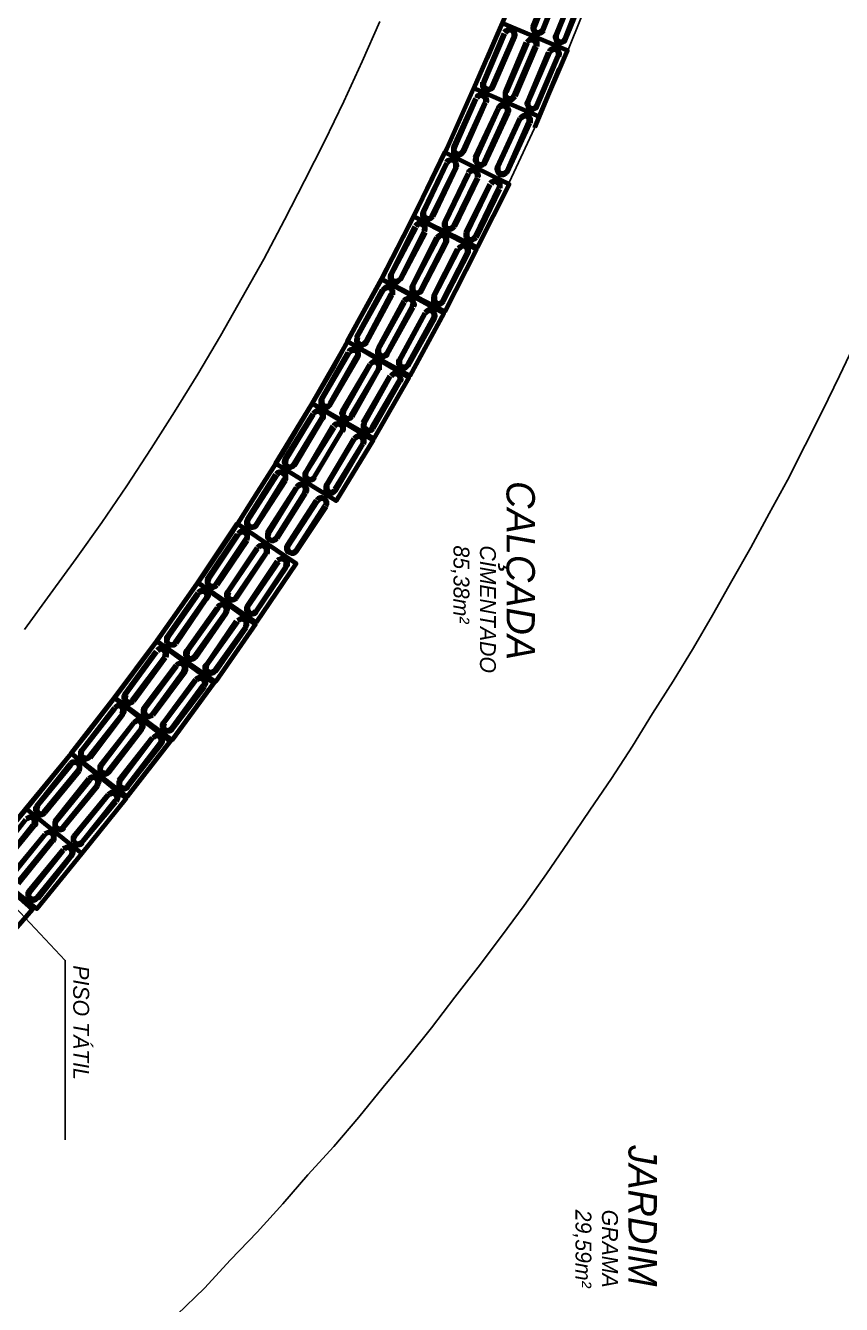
# Model space of a CAD drawing. Header units: millimetres. Extents: x 2273 to 2522, y 1034 to 1187.
# Drawn here: x 2460.165 to 2463.041, y 1040.959 to 1045.469 of the extents above; entities that cross this region are included whole.
import ezdxf

# ---------------------------------------------------------------- set-up
doc = ezdxf.new("R2010")
doc.units = ezdxf.units.MM
doc.layers.add('LAYER8', color=8, linetype='Continuous')
doc.layers.add('PAREDES', color=4, linetype='Continuous', lineweight=100)
doc.styles.get("Standard").update_dxf_attribs({"font": 'arial.ttf'})

# ---------------------------------------------------------------- blocks, each defined once
blk = doc.blocks.new('KJIUY')
at = {"layer": 'PAREDES', "color": 0, "linetype": 'Continuous'}
blk.add_lwpolyline([(83.0417, 144.7657), (82.9093, 144.8775), (82.774, 144.9863), (82.6387, 145.0951), (82.5005, 145.201), (82.3623, 145.3039), (82.2211, 145.4039), (82.0799, 145.5039), (81.9358, 145.601), (81.7917, 145.6922), (81.6446, 145.7863), (81.4975, 145.8745), (81.3475, 145.9627), (81.1946, 146.0451), (81.0446, 146.1275), (80.8887, 146.2069), (80.7358, 146.2833), (80.5799, 146.3598), (80.4211, 146.4304), (80.2623, 146.501), (80.1034, 146.5686)], dxfattribs=at)
at = {"layer": 'PAREDES', "color": 160, "linetype": 'Continuous'}
for points in [[(80.1828, 146.7451), (80.0064, 146.8157)], [(80.1799, 146.7422), (80.0064, 146.8127)], [(80.0181, 146.8422), (80.1946, 146.7745)], [(80.0211, 146.848), (80.1946, 146.7775)], [(79.9858, 146.7657), (80.1623, 146.6951)], [(79.9887, 146.7686), (80.1652, 146.698)], [(80.3681, 146.4539), (80.1387, 146.5539), (80.2358, 146.7833), (80.4681, 146.6833), (80.3681, 146.4539)], [(80.1799, 146.7422), (80.1887, 146.7392), (80.1975, 146.7422), (80.2034, 146.7451), (80.2064, 146.751), (80.2093, 146.7598), (80.2064, 146.7686), (80.2034, 146.7745), (80.1946, 146.7775)], [(80.1828, 146.7451), (80.1946, 146.7451), (80.2034, 146.7539), (80.2034, 146.7657), (80.1946, 146.7745)], [(80.1505, 146.6598), (79.974, 146.7333)], [(80.1505, 146.6686), (79.977, 146.7363)], [(80.2564, 146.7539), (80.2475, 146.7569), (80.2417, 146.7539), (80.2328, 146.751), (80.2299, 146.7451), (80.227, 146.7363), (80.2299, 146.7275), (80.2328, 146.7216), (80.2387, 146.7186)], [(80.2534, 146.751), (80.2417, 146.751), (80.2328, 146.7422), (80.2328, 146.7304), (80.2417, 146.7216)], [(80.4181, 146.6451), (80.2417, 146.7216)], [(80.2564, 146.751), (80.4299, 146.6775)], [(80.2564, 146.748), (80.4299, 146.6745)], [(80.1505, 146.6627), (80.1564, 146.6598), (80.1652, 146.6627), (80.1711, 146.6657), (80.174, 146.6745), (80.177, 146.6804), (80.174, 146.6892), (80.1711, 146.6951), (80.1652, 146.701)], [(80.1505, 146.6657), (80.1623, 146.6657), (80.1711, 146.6745), (80.1711, 146.6863), (80.1623, 146.6951)], [(80.2211, 146.6775), (80.2152, 146.6775), (80.2064, 146.6775), (80.2005, 146.6716), (80.1946, 146.6657), (80.1946, 146.6569), (80.1946, 146.651), (80.2005, 146.6451), (80.2064, 146.6392)], [(80.4152, 146.6422), (80.2417, 146.7157)], [(80.4152, 146.6422), (80.424, 146.6392), (80.4299, 146.6422), (80.4387, 146.6451), (80.4417, 146.651), (80.4446, 146.6598), (80.4417, 146.6686), (80.4387, 146.6745), (80.4299, 146.6775)], [(80.2211, 146.6716), (80.2093, 146.6716), (80.2005, 146.6627), (80.2005, 146.651), (80.2064, 146.6422)], [(80.3828, 146.5627), (80.2064, 146.6363)], [(80.3828, 146.5686), (80.2093, 146.6422)], [(80.2211, 146.6686), (80.3946, 146.5951)], [(80.224, 146.6745), (80.3975, 146.601)], [(80.4181, 146.6451), (80.4299, 146.6451), (80.4387, 146.6539), (80.4387, 146.6657), (80.4299, 146.6745)], [(80.4917, 146.6539), (80.4828, 146.6539), (80.477, 146.6539), (80.4681, 146.648), (80.4652, 146.6422), (80.4623, 146.6363), (80.4652, 146.6275), (80.4681, 146.6216), (80.474, 146.6157)], [(80.4887, 146.648), (80.477, 146.648), (80.4681, 146.6422), (80.4681, 146.6304), (80.477, 146.6186)], [(80.4887, 146.6451), (80.6623, 146.5686)], [(80.4917, 146.651), (80.6652, 146.5716)], [(80.1887, 146.598), (80.1799, 146.601), (80.1711, 146.598), (80.1652, 146.5951), (80.1623, 146.5863), (80.1593, 146.5804), (80.1623, 146.5716), (80.1652, 146.5657), (80.1711, 146.5598)], [(80.1858, 146.5951), (80.174, 146.5951), (80.1652, 146.5863), (80.1652, 146.5745), (80.174, 146.5657)], [(80.1887, 146.598), (80.3652, 146.5216)], [(80.1887, 146.5922), (80.3623, 146.5157)], [(80.3828, 146.5627), (80.3887, 146.5627), (80.3975, 146.5627), (80.4034, 146.5657), (80.4093, 146.5745), (80.4093, 146.5804), (80.4093, 146.5892), (80.4034, 146.5951), (80.3975, 146.601)], [(80.3828, 146.5657), (80.3946, 146.5657), (80.4034, 146.5745), (80.4034, 146.5863), (80.3946, 146.5951)], [(80.6475, 146.5363), (80.474, 146.6157)], [(80.6475, 146.5392), (80.477, 146.6186)], [(80.3475, 146.4863), (80.174, 146.5598)], [(80.3505, 146.4892), (80.177, 146.5627)], [(80.4564, 146.5745), (80.4475, 146.5775), (80.4387, 146.5745), (80.4328, 146.5716), (80.4299, 146.5657), (80.427, 146.5569), (80.427, 146.548), (80.4328, 146.5422), (80.4387, 146.5392)], [(80.4534, 146.5716), (80.4417, 146.5716), (80.4328, 146.5627), (80.4328, 146.551), (80.4387, 146.5422)], [(80.6152, 146.4627), (80.4417, 146.5422)], [(80.4534, 146.5686), (80.627, 146.4892)], [(80.4564, 146.5745), (80.6299, 146.4951)], [(80.8211, 146.2422), (80.5946, 146.351), (80.7064, 146.5775), (80.9299, 146.4657), (80.8211, 146.2422)], [(80.6446, 146.5363), (80.6534, 146.5333), (80.6623, 146.5363), (80.6681, 146.5392), (80.674, 146.5451), (80.674, 146.5539), (80.674, 146.5598), (80.6681, 146.5686), (80.6623, 146.5716)], [(80.6475, 146.5392), (80.6593, 146.5392), (80.6681, 146.548), (80.6681, 146.5598), (80.6623, 146.5686)], [(80.7211, 146.548), (80.7152, 146.548), (80.7064, 146.548), (80.7005, 146.5451), (80.6946, 146.5363), (80.6946, 146.5304), (80.6946, 146.5216), (80.6975, 146.5157), (80.7034, 146.5098)], [(80.7211, 146.5422), (80.7093, 146.5451), (80.7005, 146.5363), (80.6975, 146.5245), (80.7064, 146.5157)], [(80.724, 146.5451), (80.8946, 146.4627)], [(80.3475, 146.4833), (80.3564, 146.4833), (80.3623, 146.4833), (80.3711, 146.4892), (80.374, 146.4951), (80.377, 146.5039), (80.374, 146.5098), (80.3711, 146.5186), (80.3623, 146.5216)], [(80.3505, 146.4892), (80.3623, 146.4892), (80.3711, 146.498), (80.3711, 146.5098), (80.3623, 146.5186)], [(80.4181, 146.498), (80.4123, 146.501), (80.4034, 146.498), (80.3975, 146.4951), (80.3917, 146.4892), (80.3917, 146.4804), (80.3917, 146.4716), (80.3946, 146.4657), (80.4034, 146.4627)], [(80.4181, 146.4951), (80.4064, 146.4951), (80.3975, 146.4863), (80.3946, 146.4745), (80.4034, 146.4657)], [(80.4211, 146.4951), (80.5946, 146.4186)], [(80.6123, 146.4569), (80.4387, 146.5392)], [(80.6123, 146.4598), (80.6211, 146.4569), (80.627, 146.4598), (80.6328, 146.4627), (80.6387, 146.4686), (80.6417, 146.4775), (80.6387, 146.4863), (80.6358, 146.4922), (80.6299, 146.4951)], [(80.877, 146.4245), (80.7064, 146.5098)], [(80.8799, 146.4304), (80.7093, 146.5127)], [(80.7211, 146.5392), (80.8917, 146.4569)], [(80.577, 146.3804), (80.4034, 146.4598)], [(80.5799, 146.3863), (80.4064, 146.4627)], [(80.4181, 146.4922), (80.5917, 146.4127)], [(80.6152, 146.4627), (80.627, 146.4627), (80.6358, 146.4716), (80.6358, 146.4833), (80.627, 146.4922)], [(80.6828, 146.4686), (80.677, 146.4716), (80.6681, 146.4686), (80.6623, 146.4657), (80.6564, 146.4598), (80.6564, 146.451), (80.6564, 146.4451), (80.6593, 146.4363), (80.6652, 146.4333)], [(80.6828, 146.4657), (80.6711, 146.4657), (80.6623, 146.4569), (80.6593, 146.4451), (80.6681, 146.4363)], [(80.6858, 146.4686), (80.8564, 146.3863)], [(80.6858, 146.4627), (80.8534, 146.3804)], [(81.0417, 146.1275), (80.8211, 146.2422), (80.9358, 146.4627), (81.1564, 146.351), (81.0417, 146.1275)], [(80.877, 146.4245), (80.8828, 146.4245), (80.8917, 146.4245), (80.8975, 146.4275), (80.9034, 146.4363), (80.9064, 146.4422), (80.9034, 146.451), (80.9005, 146.4569), (80.8946, 146.4627)], [(80.877, 146.4304), (80.8917, 146.4304), (80.9005, 146.4363), (80.9005, 146.448), (80.8917, 146.4569)], [(80.577, 146.3804), (80.5828, 146.3804), (80.5917, 146.3804), (80.5975, 146.3833), (80.6034, 146.3922), (80.6034, 146.398), (80.6034, 146.4069), (80.6005, 146.4127), (80.5917, 146.4186)], [(80.577, 146.3863), (80.5887, 146.3833), (80.5975, 146.3922), (80.6005, 146.4039), (80.5917, 146.4127)], [(80.8387, 146.351), (80.6681, 146.4333)], [(80.8417, 146.3539), (80.6711, 146.4363)], [(80.9505, 146.4333), (80.9446, 146.4363), (80.9358, 146.4363), (80.9299, 146.4304), (80.924, 146.4245), (80.9211, 146.4186), (80.924, 146.4098), (80.927, 146.4039), (80.9328, 146.398)], [(80.9505, 146.4304), (80.9387, 146.4304), (80.927, 146.4245), (80.927, 146.4127), (80.9358, 146.401)], [(80.9505, 146.4333), (81.1211, 146.3451)], [(80.9505, 146.4275), (81.1181, 146.3422)], [(80.6475, 146.3922), (80.6417, 146.3951), (80.6328, 146.3922), (80.627, 146.3892), (80.6211, 146.3833), (80.6181, 146.3745), (80.6211, 146.3686), (80.624, 146.3598), (80.6299, 146.3569)], [(80.6475, 146.3892), (80.6328, 146.3892), (80.624, 146.3804), (80.624, 146.3686), (80.6328, 146.3598)], [(80.8064, 146.2775), (80.6328, 146.3598)], [(80.6475, 146.3922), (80.8211, 146.3098)], [(80.6475, 146.3892), (80.8181, 146.3039)], [(80.8387, 146.351), (80.8446, 146.348), (80.8534, 146.348), (80.8593, 146.3539), (80.8652, 146.3598), (80.8681, 146.3657), (80.8652, 146.3745), (80.8623, 146.3804), (80.8564, 146.3863)], [(80.8387, 146.3539), (80.8534, 146.3539), (80.8623, 146.3598), (80.8623, 146.3716), (80.8534, 146.3833)], [(80.9123, 146.3569), (80.9064, 146.3598), (80.8975, 146.3598), (80.8917, 146.3569), (80.8858, 146.348), (80.8828, 146.3422), (80.8858, 146.3333), (80.8887, 146.3275), (80.8946, 146.3216)], [(81.1064, 146.3127), (80.9358, 146.401)], [(81.1034, 146.3098), (80.9358, 146.3951)], [(80.8034, 146.2745), (80.6328, 146.3569)], [(80.9123, 146.3539), (80.9005, 146.3539), (80.8887, 146.348), (80.8887, 146.3363), (80.8975, 146.3275)], [(81.0652, 146.2363), (80.8946, 146.3216)], [(81.0652, 146.2392), (80.8975, 146.3275)], [(80.9123, 146.3569), (81.0828, 146.2686)], [(80.9123, 146.351), (81.0799, 146.2657)], [(81.2623, 146.0069), (81.0417, 146.1275), (81.1623, 146.348), (81.3828, 146.2275), (81.2623, 146.0069)], [(81.1034, 146.3127), (81.1093, 146.3098), (81.1181, 146.3098), (81.124, 146.3127), (81.1299, 146.3216), (81.1328, 146.3275), (81.1299, 146.3363), (81.127, 146.3422), (81.1211, 146.348)], [(81.1034, 146.3157), (81.1152, 146.3157), (81.127, 146.3216), (81.127, 146.3333), (81.1181, 146.3451)], [(81.1799, 146.3157), (81.1711, 146.3186), (81.1623, 146.3157), (81.1564, 146.3127), (81.1505, 146.3069), (81.1475, 146.301), (81.1505, 146.2922), (81.1534, 146.2863), (81.1593, 146.2804)], [(81.1799, 146.3157), (81.3475, 146.2216)], [(80.8034, 146.2745), (80.8093, 146.2716), (80.8181, 146.2716), (80.824, 146.2775), (80.8299, 146.2833), (80.8299, 146.2892), (80.8299, 146.298), (80.827, 146.3039), (80.8211, 146.3098)], [(80.8034, 146.2775), (80.8152, 146.2775), (80.824, 146.2833), (80.827, 146.298), (80.8181, 146.3069)], [(80.874, 146.2804), (80.8652, 146.2833), (80.8564, 146.2833), (80.8505, 146.2804), (80.8446, 146.2745), (80.8446, 146.2657), (80.8446, 146.2569), (80.8475, 146.251), (80.8534, 146.2451)], [(80.8711, 146.2775), (80.8593, 146.2804), (80.8505, 146.2716), (80.8475, 146.2598), (80.8564, 146.251)], [(80.874, 146.2775), (81.0417, 146.1922)], [(80.877, 146.2833), (81.0446, 146.1951)], [(81.0652, 146.2363), (81.0711, 146.2333), (81.0799, 146.2333), (81.0858, 146.2392), (81.0917, 146.2451), (81.0946, 146.251), (81.0917, 146.2598), (81.0887, 146.2657), (81.0828, 146.2716)], [(81.177, 146.3127), (81.1652, 146.3127), (81.1564, 146.3069), (81.1534, 146.2922), (81.1623, 146.2833)], [(81.3299, 146.1922), (81.1623, 146.2833)], [(81.3299, 146.1892), (81.1623, 146.2804)], [(81.177, 146.3098), (81.3446, 146.2186)], [(81.027, 146.1598), (80.8564, 146.2451)], [(81.027, 146.1627), (80.8593, 146.251)], [(81.0652, 146.2392), (81.0799, 146.2392), (81.0887, 146.2451), (81.0887, 146.2569), (81.0799, 146.2686)], [(81.1387, 146.2422), (81.1299, 146.2451), (81.124, 146.2422), (81.1152, 146.2392), (81.1123, 146.2333), (81.1093, 146.2245), (81.1093, 146.2186), (81.1123, 146.2098), (81.1181, 146.2069)], [(81.1358, 146.2363), (81.124, 146.2392), (81.1152, 146.2304), (81.1123, 146.2186), (81.1211, 146.2098)], [(81.1358, 146.2363), (81.3034, 146.1451)], [(81.1417, 146.2392), (81.3064, 146.148)], [(81.4799, 145.8833), (81.2623, 146.0098), (81.3887, 146.2245), (81.6034, 146.101), (81.4799, 145.8833)], [(81.327, 146.1892), (81.3328, 146.1863), (81.3417, 146.1863), (81.3475, 146.1922), (81.3534, 146.198), (81.3564, 146.2039), (81.3564, 146.2127), (81.3505, 146.2186), (81.3446, 146.2245)], [(81.024, 146.1598), (81.0328, 146.1569), (81.0387, 146.1569), (81.0475, 146.1627), (81.0505, 146.1686), (81.0534, 146.1745), (81.0534, 146.1833), (81.0475, 146.1892), (81.0417, 146.1951)], [(81.027, 146.1627), (81.0387, 146.1627), (81.0475, 146.1686), (81.0475, 146.1833), (81.0417, 146.1922)], [(81.2858, 146.1157), (81.1181, 146.2069)], [(81.2887, 146.1186), (81.124, 146.2098)], [(81.3299, 146.1922), (81.3417, 146.1922), (81.3505, 146.198), (81.3505, 146.2098), (81.3446, 146.2216)], [(81.4034, 146.1951), (81.3946, 146.198), (81.3887, 146.1951), (81.3799, 146.1922), (81.377, 146.1863), (81.374, 146.1804), (81.374, 146.1716), (81.377, 146.1657), (81.3828, 146.1598)], [(81.4005, 146.1922), (81.3887, 146.1922), (81.3799, 146.1863), (81.377, 146.1716), (81.3858, 146.1627)], [(81.4005, 146.1892), (81.5652, 146.0922)], [(81.4034, 146.1922), (81.5681, 146.098)], [(81.0975, 146.1686), (81.0917, 146.1686), (81.0828, 146.1686), (81.077, 146.1657), (81.0711, 146.1598), (81.0681, 146.151), (81.0681, 146.1451), (81.074, 146.1363), (81.0799, 146.1333)], [(81.0946, 146.1627), (81.0828, 146.1657), (81.074, 146.1569), (81.074, 146.1451), (81.0799, 146.1363)], [(81.2475, 146.0422), (81.0799, 146.1363)], [(81.0946, 146.1598), (81.2623, 146.0716)], [(81.0975, 146.1657), (81.2652, 146.0745)], [(81.2858, 146.1157), (81.2946, 146.1127), (81.3005, 146.1127), (81.3093, 146.1157), (81.3123, 146.1245), (81.3152, 146.1304), (81.3152, 146.1392), (81.3123, 146.1451), (81.3064, 146.151)], [(81.2887, 146.1186), (81.3005, 146.1186), (81.3093, 146.1245), (81.3123, 146.1363), (81.3034, 146.1451)], [(81.5475, 146.0627), (81.3828, 146.1569)], [(81.5505, 146.0686), (81.3858, 146.1598)], [(81.2475, 146.0392), (81.0799, 146.1304)], [(81.3623, 146.1216), (81.3534, 146.1216), (81.3446, 146.1216), (81.3387, 146.1186), (81.3328, 146.1127), (81.3299, 146.1069), (81.3328, 146.098), (81.3358, 146.0922), (81.3417, 146.0863)], [(81.3593, 146.1157), (81.3475, 146.1186), (81.3358, 146.1098), (81.3358, 146.098), (81.3417, 146.0892)], [(81.5093, 145.9951), (81.3446, 146.0892)], [(81.3593, 146.1186), (81.527, 146.0245)], [(81.3593, 146.1157), (81.524, 146.0186)], [(81.6917, 145.7539), (81.4799, 145.8833), (81.6093, 146.098), (81.824, 145.9686), (81.6917, 145.7539)], [(81.5475, 146.0657), (81.5564, 146.0627), (81.5652, 146.0627), (81.5711, 146.0657), (81.577, 146.0716), (81.5799, 146.0804), (81.577, 146.0863), (81.574, 146.0951), (81.5681, 146.098)], [(81.5505, 146.0686), (81.5623, 146.0657), (81.5711, 146.0745), (81.574, 146.0863), (81.5652, 146.0951)], [(81.2475, 146.0422), (81.2534, 146.0392), (81.2623, 146.0392), (81.2681, 146.0422), (81.274, 146.048), (81.277, 146.0569), (81.274, 146.0627), (81.2711, 146.0716), (81.2652, 146.0775)], [(81.2475, 146.0451), (81.2593, 146.0422), (81.2711, 146.051), (81.2711, 146.0627), (81.2623, 146.0716)], [(81.3181, 146.0451), (81.3123, 146.048), (81.3034, 146.048), (81.2975, 146.0451), (81.2917, 146.0392), (81.2887, 146.0304), (81.2887, 146.0245), (81.2917, 146.0157), (81.2975, 146.0127)], [(81.3152, 146.0422), (81.3034, 146.0451), (81.2946, 146.0363), (81.2946, 146.0245), (81.3005, 146.0157)], [(81.3181, 146.0451), (81.4828, 145.948)], [(81.5064, 145.9892), (81.3417, 146.0863)], [(81.624, 146.0657), (81.6152, 146.0686), (81.6093, 146.0686), (81.6005, 146.0657), (81.5975, 146.0598), (81.5946, 146.051), (81.5946, 146.0422), (81.5975, 146.0363), (81.6034, 146.0304)], [(81.6211, 146.0627), (81.6093, 146.0627), (81.6005, 146.0569), (81.5975, 146.0451), (81.6064, 146.0333)], [(81.624, 146.0627), (81.7887, 145.9657)], [(81.624, 146.0598), (81.7828, 145.9627)], [(81.4652, 145.9186), (81.3005, 146.0157)], [(81.4652, 145.9157), (81.3005, 146.0098)], [(81.3152, 146.0392), (81.4799, 145.9451)], [(81.5064, 145.9892), (81.5152, 145.9863), (81.5211, 145.9892), (81.527, 145.9922), (81.5328, 145.998), (81.5358, 146.0039), (81.5358, 146.0127), (81.5328, 146.0186), (81.527, 146.0245)], [(81.5093, 145.9951), (81.5211, 145.9922), (81.5299, 146.001), (81.5328, 146.0127), (81.524, 146.0216)], [(81.7681, 145.9333), (81.6034, 146.0304)], [(81.7681, 145.9363), (81.6064, 146.0333)], [(81.5799, 145.9922), (81.5711, 145.9951), (81.5652, 145.9951), (81.5564, 145.9922), (81.5505, 145.9863), (81.5505, 145.9775), (81.5505, 145.9716), (81.5534, 145.9627), (81.5593, 145.9598)], [(81.577, 145.9892), (81.5652, 145.9922), (81.5564, 145.9833), (81.5534, 145.9716), (81.5623, 145.9627)], [(81.724, 145.8598), (81.5593, 145.9569)], [(81.724, 145.8627), (81.5652, 145.9627)], [(81.5799, 145.9863), (81.7417, 145.8892)], [(81.7652, 145.9333), (81.774, 145.9304), (81.7828, 145.9304), (81.7887, 145.9333), (81.7946, 145.9392), (81.7975, 145.948), (81.7975, 145.9539), (81.7917, 145.9627), (81.7858, 145.9686)], [(81.7681, 145.9363), (81.7799, 145.9363), (81.7917, 145.9422), (81.7917, 145.9539), (81.7858, 145.9627)], [(81.4652, 145.9157), (81.4711, 145.9127), (81.4799, 145.9127), (81.4858, 145.9186), (81.4917, 145.9245), (81.4946, 145.9304), (81.4946, 145.9392), (81.4887, 145.9451), (81.4828, 145.951)], [(81.4652, 145.9186), (81.477, 145.9186), (81.4887, 145.9245), (81.4887, 145.9392), (81.4828, 145.948)], [(81.5358, 145.9216), (81.527, 145.9245), (81.5211, 145.9245), (81.5123, 145.9216), (81.5064, 145.9157), (81.5034, 145.9069), (81.5064, 145.898), (81.5093, 145.8922), (81.5152, 145.8863)], [(81.5328, 145.9186), (81.5211, 145.9186), (81.5123, 145.9127), (81.5093, 145.901), (81.5152, 145.8892)], [(81.5328, 145.9157), (81.6975, 145.8157)], [(81.5358, 145.9186), (81.7005, 145.8216)], [(81.8417, 145.9333), (81.8358, 145.9363), (81.827, 145.9363), (81.8211, 145.9333), (81.8152, 145.9275), (81.8123, 145.9186), (81.8123, 145.9127), (81.8152, 145.9039), (81.8211, 145.901)], [(81.8387, 145.9304), (81.827, 145.9333), (81.8181, 145.9245), (81.8152, 145.9127), (81.824, 145.9039)], [(81.8417, 145.9275), (82.0005, 145.8245)], [(81.8446, 145.9333), (82.0034, 145.8275)], [(81.677, 145.7863), (81.5152, 145.8863)], [(81.6828, 145.7892), (81.5181, 145.8892)], [(81.7211, 145.8598), (81.7299, 145.8569), (81.7358, 145.8569), (81.7446, 145.8598), (81.7505, 145.8657), (81.7534, 145.8745), (81.7505, 145.8804), (81.7475, 145.8892), (81.7417, 145.8922)], [(81.724, 145.8627), (81.7358, 145.8598), (81.7446, 145.8686), (81.7475, 145.8804), (81.7417, 145.8892)], [(81.7946, 145.8627), (81.7887, 145.8657), (81.7799, 145.8657), (81.774, 145.8598), (81.7681, 145.8569), (81.7652, 145.848), (81.7652, 145.8392), (81.7681, 145.8333), (81.774, 145.8275)], [(81.9799, 145.7951), (81.8211, 145.898)], [(81.9858, 145.798), (81.824, 145.9039)], [(81.677, 145.7863), (81.6858, 145.7833), (81.6917, 145.7863), (81.7005, 145.7892), (81.7064, 145.7951), (81.7064, 145.801), (81.7064, 145.8098), (81.7034, 145.8157), (81.6975, 145.8216)], [(81.6799, 145.7922), (81.6917, 145.7892), (81.7005, 145.7951), (81.7034, 145.8069), (81.6946, 145.8186)], [(81.7946, 145.8569), (81.7828, 145.8598), (81.7711, 145.8539), (81.7681, 145.8422), (81.777, 145.8304)], [(81.9387, 145.7304), (81.777, 145.8304)], [(81.9358, 145.7245), (81.777, 145.8275)], [(81.7946, 145.8569), (81.9564, 145.7539)], [(81.7975, 145.8598), (81.9564, 145.7598)], [(82.1123, 145.4804), (81.9034, 145.6186), (82.0446, 145.8275), (82.2534, 145.6863), (82.1123, 145.4804)], [(81.9799, 145.7951), (81.9887, 145.7922), (81.9946, 145.7922), (82.0034, 145.7951), (82.0064, 145.801), (82.0093, 145.8098), (82.0093, 145.8186), (82.0064, 145.8245), (82.0005, 145.8304)], [(81.9828, 145.798), (81.9946, 145.798), (82.0034, 145.8039), (82.0064, 145.8157), (81.9975, 145.8275)], [(81.7505, 145.7892), (81.7446, 145.7922), (81.7358, 145.7922), (81.7299, 145.7892), (81.724, 145.7833), (81.7211, 145.7745), (81.7211, 145.7686), (81.724, 145.7598), (81.7299, 145.7569)], [(81.7505, 145.7863), (81.7358, 145.7892), (81.727, 145.7804), (81.724, 145.7686), (81.7328, 145.7598)], [(81.7475, 145.7833), (81.9093, 145.6833)], [(81.7534, 145.7892), (81.9123, 145.6863)], [(82.0564, 145.7922), (82.0505, 145.798), (82.0417, 145.798), (82.0358, 145.7951), (82.0299, 145.7892), (82.027, 145.7804), (82.027, 145.7716), (82.0299, 145.7657), (82.0328, 145.7598)], [(82.0534, 145.7892), (82.0417, 145.7922), (82.0328, 145.7863), (82.0299, 145.7745), (82.0358, 145.7627)], [(82.0564, 145.7892), (82.2152, 145.6833)], [(82.0593, 145.7922), (82.2152, 145.6863)], [(81.8887, 145.6539), (81.7299, 145.7539)], [(81.8946, 145.6569), (81.7328, 145.7598)], [(81.9358, 145.7245), (81.9417, 145.7245), (81.9505, 145.7245), (81.9564, 145.7275), (81.9623, 145.7333), (81.9652, 145.7392), (81.9652, 145.748), (81.9623, 145.7539), (81.9564, 145.7598)], [(81.9387, 145.7304), (81.9505, 145.7275), (81.9593, 145.7333), (81.9623, 145.7451), (81.9534, 145.7569)], [(82.1946, 145.6539), (82.0358, 145.7598)], [(82.1975, 145.6569), (82.0387, 145.7657)], [(81.8887, 145.6539), (81.8975, 145.651), (81.9034, 145.651), (81.9123, 145.6539), (81.9152, 145.6598), (81.9181, 145.6686), (81.9181, 145.6745), (81.9152, 145.6833), (81.9093, 145.6892)], [(81.8917, 145.6569), (81.9034, 145.6569), (81.9123, 145.6627), (81.9152, 145.6745), (81.9093, 145.6833)], [(82.0093, 145.7245), (82.0034, 145.7275), (81.9946, 145.7275), (81.9887, 145.7245), (81.9828, 145.7186), (81.9799, 145.7098), (81.9799, 145.7039), (81.9828, 145.6951), (81.9887, 145.6892)], [(82.0064, 145.7216), (81.9946, 145.7216), (81.9858, 145.7157), (81.9828, 145.7039), (81.9887, 145.6951)], [(82.1475, 145.5833), (81.9887, 145.6892)], [(82.1475, 145.5863), (81.9917, 145.6922)], [(82.0093, 145.7216), (82.1681, 145.6157)], [(82.0093, 145.7186), (82.1652, 145.6127)], [(82.3181, 145.3363), (82.1123, 145.4804), (82.2593, 145.6833), (82.4623, 145.5422), (82.3181, 145.3363)], [(82.1946, 145.6539), (82.2005, 145.651), (82.2093, 145.651), (82.2152, 145.6539), (82.2211, 145.6598), (82.224, 145.6686), (82.224, 145.6745), (82.2211, 145.6833), (82.2152, 145.6863)], [(82.1946, 145.6569), (82.2064, 145.6569), (82.2181, 145.6627), (82.2211, 145.6745), (82.2123, 145.6833)], [(81.9623, 145.6539), (81.9534, 145.6569), (81.9475, 145.6569), (81.9387, 145.6539), (81.9328, 145.648), (81.9299, 145.6422), (81.9299, 145.6333), (81.9328, 145.6275), (81.9387, 145.6216)], [(81.9593, 145.651), (81.9475, 145.6539), (81.9358, 145.6451), (81.9358, 145.6333), (81.9417, 145.6245)], [(81.9593, 145.648), (82.1181, 145.5422)], [(81.9652, 145.6539), (82.1211, 145.548)], [(82.2681, 145.651), (82.2623, 145.6539), (82.2534, 145.6539), (82.2475, 145.651), (82.2417, 145.648), (82.2387, 145.6392), (82.2387, 145.6304), (82.2417, 145.6245), (82.2446, 145.6186)], [(82.2652, 145.648), (82.2534, 145.651), (82.2446, 145.6451), (82.2417, 145.6333), (82.2475, 145.6216)], [(82.2681, 145.648), (82.424, 145.5363)], [(82.2711, 145.651), (82.427, 145.5422)], [(82.1005, 145.5186), (81.9417, 145.6245)], [(82.1005, 145.5127), (81.9417, 145.6186)], [(82.1446, 145.5833), (82.1505, 145.5804), (82.1593, 145.5804), (82.1681, 145.5833), (82.1711, 145.5892), (82.174, 145.598), (82.174, 145.6039), (82.1711, 145.6127), (82.1681, 145.6186)], [(82.1475, 145.5892), (82.1593, 145.5863), (82.1681, 145.5922), (82.1711, 145.6039), (82.1652, 145.6157)], [(82.4034, 145.5098), (82.2475, 145.6157)], [(82.4034, 145.5127), (82.2505, 145.6216)], [(82.0975, 145.5157), (82.1064, 145.5127), (82.1123, 145.5127), (82.1211, 145.5157), (82.127, 145.5186), (82.1299, 145.5275), (82.1299, 145.5363), (82.127, 145.5422), (82.1211, 145.548)], [(82.2211, 145.5804), (82.2123, 145.5833), (82.2064, 145.5863), (82.1975, 145.5833), (82.1917, 145.5775), (82.1887, 145.5686), (82.1887, 145.5627), (82.1917, 145.5539), (82.1975, 145.548)], [(82.2181, 145.5775), (82.2064, 145.5804), (82.1946, 145.5745), (82.1917, 145.5627), (82.2005, 145.551)], [(82.3564, 145.4422), (82.2005, 145.5539)], [(82.3534, 145.4392), (82.2005, 145.548)], [(82.2181, 145.5775), (82.374, 145.4657)], [(82.2211, 145.5804), (82.377, 145.4716)], [(82.1005, 145.5186), (82.1123, 145.5157), (82.1211, 145.5216), (82.124, 145.5333), (82.1181, 145.5451)], [(82.1711, 145.5127), (82.1652, 145.5157), (82.1564, 145.5186), (82.1505, 145.5157), (82.1446, 145.5098), (82.1417, 145.501), (82.1387, 145.4951), (82.1417, 145.4863), (82.1475, 145.4804)], [(82.1681, 145.5098), (82.1564, 145.5127), (82.1475, 145.5069), (82.1446, 145.4951), (82.1505, 145.4833)], [(82.1681, 145.5069), (82.324, 145.398)], [(82.1711, 145.5098), (82.327, 145.4039)], [(82.5181, 145.1863), (82.3181, 145.3363), (82.4652, 145.5363), (82.6681, 145.3892), (82.5181, 145.1863)], [(82.4005, 145.5098), (82.4064, 145.5039), (82.4152, 145.5039), (82.424, 145.5069), (82.427, 145.5127), (82.4328, 145.5216), (82.4328, 145.5275), (82.4299, 145.5363), (82.424, 145.5422)], [(82.4034, 145.5127), (82.4152, 145.5098), (82.424, 145.5157), (82.427, 145.5275), (82.4211, 145.5392)], [(82.477, 145.5039), (82.4681, 145.5098), (82.4623, 145.5098), (82.4534, 145.5069), (82.4475, 145.501), (82.4446, 145.4922), (82.4446, 145.4863), (82.4475, 145.4775), (82.4534, 145.4716)], [(82.474, 145.501), (82.4623, 145.5039), (82.4534, 145.498), (82.4505, 145.4863), (82.4564, 145.4775)], [(82.4799, 145.5039), (82.6299, 145.3892)], [(82.3064, 145.3686), (82.1475, 145.4804)], [(82.3064, 145.3745), (82.1534, 145.4833)], [(82.3505, 145.4392), (82.3593, 145.4363), (82.3681, 145.4363), (82.374, 145.4392), (82.3799, 145.4451), (82.3828, 145.4539), (82.3828, 145.4598), (82.3799, 145.4686), (82.374, 145.4745)], [(82.3534, 145.4451), (82.3652, 145.4422), (82.377, 145.448), (82.3799, 145.4598), (82.3711, 145.4686)], [(82.6064, 145.3598), (82.4534, 145.4716)], [(82.6093, 145.3598), (82.4564, 145.4745)], [(82.474, 145.498), (82.627, 145.3863)], [(82.427, 145.4363), (82.4181, 145.4392), (82.4123, 145.4392), (82.4034, 145.4363), (82.3975, 145.4304), (82.3946, 145.4245), (82.3946, 145.4157), (82.3975, 145.4098), (82.4034, 145.4039)], [(82.424, 145.4304), (82.4123, 145.4333), (82.4005, 145.4275), (82.3975, 145.4157), (82.4034, 145.4069)], [(82.424, 145.4304), (82.577, 145.3186)], [(82.427, 145.4363), (82.5799, 145.3216)], [(82.3034, 145.3716), (82.3093, 145.3686), (82.3181, 145.3686), (82.324, 145.3716), (82.3299, 145.3745), (82.3328, 145.3833), (82.3328, 145.3892), (82.3328, 145.398), (82.327, 145.4039)], [(82.3064, 145.3745), (82.3181, 145.3716), (82.327, 145.3775), (82.3299, 145.3892), (82.324, 145.401)], [(82.374, 145.3686), (82.3681, 145.3716), (82.3593, 145.3716), (82.3534, 145.3686), (82.3475, 145.3627), (82.3446, 145.3569), (82.3446, 145.348), (82.3446, 145.3422), (82.3505, 145.3363)], [(82.5564, 145.2892), (82.4034, 145.4039)], [(82.5593, 145.2922), (82.4064, 145.4069)], [(82.7152, 145.0333), (82.5181, 145.1863), (82.6711, 145.3833), (82.8681, 145.2304), (82.7152, 145.0333)], [(82.6064, 145.3569), (82.6123, 145.3539), (82.6211, 145.3539), (82.627, 145.3569), (82.6328, 145.3627), (82.6358, 145.3686), (82.6358, 145.3775), (82.6358, 145.3833), (82.6299, 145.3922)], [(82.6093, 145.3627), (82.6211, 145.3598), (82.6299, 145.3657), (82.6328, 145.3775), (82.627, 145.3863)], [(82.374, 145.3627), (82.3623, 145.3657), (82.3505, 145.3598), (82.3475, 145.348), (82.3534, 145.3392)], [(82.5064, 145.2216), (82.3534, 145.3333)], [(82.5093, 145.2245), (82.3564, 145.3363)], [(82.374, 145.3627), (82.527, 145.248)], [(82.377, 145.3657), (82.5299, 145.2539)], [(82.6828, 145.351), (82.674, 145.3569), (82.6681, 145.3569), (82.6593, 145.3539), (82.6534, 145.348), (82.6505, 145.3422), (82.6505, 145.3333), (82.6534, 145.3275), (82.6593, 145.3216)], [(82.6799, 145.348), (82.6681, 145.351), (82.6564, 145.3451), (82.6534, 145.3333), (82.6593, 145.3245)], [(82.6799, 145.3451), (82.8299, 145.2304)], [(82.6828, 145.351), (82.8328, 145.2333)], [(82.5534, 145.2892), (82.5623, 145.2863), (82.5711, 145.2863), (82.577, 145.2892), (82.5828, 145.2951), (82.5858, 145.301), (82.5858, 145.3098), (82.5828, 145.3157), (82.5799, 145.3216)], [(82.5564, 145.2951), (82.5681, 145.2922), (82.5799, 145.298), (82.5828, 145.3098), (82.577, 145.3186)], [(82.6299, 145.2833), (82.6211, 145.2892), (82.6152, 145.2892), (82.6064, 145.2863), (82.6005, 145.2804), (82.5975, 145.2745), (82.5975, 145.2657), (82.6005, 145.2598), (82.6064, 145.2539)], [(82.627, 145.2804), (82.6152, 145.2833), (82.6034, 145.2775), (82.6005, 145.2657), (82.6064, 145.2569)], [(82.627, 145.2804), (82.777, 145.1627)], [(82.6299, 145.2833), (82.7828, 145.1657)], [(82.8123, 145.2069), (82.6593, 145.3216)], [(82.8093, 145.201), (82.6593, 145.3186)], [(82.5064, 145.2216), (82.5123, 145.2186), (82.5211, 145.2186), (82.527, 145.2216), (82.5328, 145.2275), (82.5387, 145.2333), (82.5387, 145.2422), (82.5358, 145.248), (82.5299, 145.2539)], [(82.5093, 145.2275), (82.5211, 145.2245), (82.5299, 145.2304), (82.5328, 145.2422), (82.527, 145.251)], [(82.7564, 145.1363), (82.6064, 145.2539)], [(82.7593, 145.1392), (82.6093, 145.2539)], [(82.8093, 145.2039), (82.8152, 145.201), (82.824, 145.201), (82.8299, 145.201), (82.8358, 145.2069), (82.8387, 145.2157), (82.8417, 145.2216), (82.8387, 145.2304), (82.8328, 145.2363)], [(82.8123, 145.2069), (82.824, 145.2039), (82.8328, 145.2098), (82.8358, 145.2216), (82.8299, 145.2333)], [(82.577, 145.2157), (82.5681, 145.2216), (82.5623, 145.2216), (82.5534, 145.2186), (82.5475, 145.2127), (82.5446, 145.2069), (82.5446, 145.198), (82.5475, 145.1922), (82.5534, 145.1863)], [(82.574, 145.2127), (82.5623, 145.2157), (82.5505, 145.2098), (82.5475, 145.198), (82.5534, 145.1892)], [(82.7064, 145.0716), (82.5564, 145.1892)], [(82.577, 145.2157), (82.7299, 145.101)], [(82.577, 145.2127), (82.727, 145.0951)], [(82.9093, 144.8745), (82.7152, 145.0333), (82.874, 145.2275), (83.0681, 145.0716), (82.9093, 144.8745)], [(82.8828, 145.1951), (82.877, 145.198), (82.8681, 145.201), (82.8623, 145.198), (82.8564, 145.1922), (82.8534, 145.1863), (82.8505, 145.1775), (82.8534, 145.1716), (82.8593, 145.1627)], [(82.8828, 145.1922), (82.8711, 145.1951), (82.8593, 145.1892), (82.8564, 145.1775), (82.8623, 145.1686)], [(82.8799, 145.1892), (83.0299, 145.0686)], [(82.8858, 145.1922), (83.0299, 145.0716)], [(82.7064, 145.0686), (82.5534, 145.1863)], [(82.7564, 145.1363), (82.7623, 145.1333), (82.7711, 145.1333), (82.777, 145.1333), (82.7828, 145.1392), (82.7858, 145.148), (82.7887, 145.1539), (82.7858, 145.1627), (82.7799, 145.1686)], [(82.7593, 145.1392), (82.7711, 145.1363), (82.7799, 145.1422), (82.7828, 145.1539), (82.777, 145.1657)], [(83.0064, 145.0422), (82.8593, 145.1627)], [(83.0093, 145.0451), (82.8623, 145.1657)], [(82.7034, 145.0686), (82.7093, 145.0657), (82.7181, 145.0657), (82.724, 145.0657), (82.7299, 145.0716), (82.7328, 145.0804), (82.7358, 145.0863), (82.7328, 145.0951), (82.727, 145.101)], [(82.7064, 145.0716), (82.7181, 145.0686), (82.727, 145.0745), (82.7299, 145.0863), (82.724, 145.098)], [(82.8299, 145.1275), (82.8211, 145.1304), (82.8152, 145.1333), (82.8064, 145.1304), (82.8005, 145.1245), (82.7975, 145.1186), (82.7975, 145.1098), (82.7975, 145.1039), (82.8034, 145.0951)], [(82.827, 145.1245), (82.8152, 145.1275), (82.8034, 145.1216), (82.8005, 145.1098), (82.8064, 145.101)], [(82.9564, 144.9804), (82.8093, 145.101)], [(82.827, 145.1245), (82.974, 145.0039)], [(82.8299, 145.1275), (82.977, 145.0069)], [(82.777, 145.0627), (82.7681, 145.0657), (82.7623, 145.0657), (82.7534, 145.0627), (82.7475, 145.0598), (82.7446, 145.051), (82.7446, 145.0451), (82.7446, 145.0363), (82.7505, 145.0304)], [(82.774, 145.0598), (82.7623, 145.0627), (82.7505, 145.0569), (82.7475, 145.0451), (82.7534, 145.0333)], [(82.774, 145.0569), (82.9211, 144.9363)], [(82.777, 145.0627), (82.924, 144.9422)], [(82.9534, 144.9745), (82.8034, 145.0951)], [(83.1034, 144.7157), (82.9093, 144.8745), (83.0681, 145.0716), (83.2623, 144.9127), (83.1034, 144.7157)], [(83.0064, 145.0422), (83.0123, 145.0392), (83.0211, 145.0392), (83.027, 145.0422), (83.0328, 145.0451), (83.0358, 145.0539), (83.0387, 145.0598), (83.0358, 145.0686), (83.0299, 145.0745)], [(83.0064, 145.048), (83.0181, 145.0422), (83.0299, 145.048), (83.0328, 145.0598), (83.027, 145.0716)], [(82.9005, 144.9098), (82.7505, 145.0304)], [(82.9034, 144.9127), (82.7564, 145.0333)], [(82.9534, 144.9775), (82.9593, 144.9745), (82.9681, 144.9745), (82.974, 144.9745), (82.9799, 144.9804), (82.9828, 144.9892), (82.9858, 144.9951), (82.9828, 145.0039), (82.977, 145.0098)], [(82.9534, 144.9804), (82.9652, 144.9775), (82.977, 144.9833), (82.9799, 144.9951), (82.974, 145.0069)], [(83.077, 145.0363), (83.0711, 145.0392), (83.0623, 145.0422), (83.0534, 145.0392), (83.0475, 145.0333), (83.0446, 145.0275), (83.0446, 145.0186), (83.0475, 145.0127), (83.0505, 145.0039)], [(83.074, 145.0333), (83.0623, 145.0363), (83.0505, 145.0304), (83.0475, 145.0186), (83.0534, 145.0098)], [(83.2034, 144.8892), (83.0564, 145.0069)], [(83.077, 145.0333), (83.227, 144.9157)], [(83.077, 145.0304), (83.2211, 144.9127)], [(83.024, 144.9716), (83.0181, 144.9745), (83.0093, 144.9745), (83.0005, 144.9716), (82.9946, 144.9686), (82.9917, 144.9598), (82.9917, 144.9539), (82.9946, 144.9451), (82.9975, 144.9392)], [(83.0211, 144.9686), (83.0093, 144.9716), (82.9975, 144.9657), (82.9946, 144.9539), (83.0005, 144.9422)], [(83.0211, 144.9657), (83.1681, 144.8451)], [(83.024, 144.9686), (83.174, 144.848)], [(83.2005, 144.8833), (83.0534, 145.0039)], [(82.9005, 144.9127), (82.9064, 144.9069), (82.9152, 144.9069), (82.9211, 144.9098), (82.927, 144.9157), (82.9299, 144.9216), (82.9328, 144.9304), (82.9299, 144.9363), (82.924, 144.9422)], [(82.9005, 144.9157), (82.9123, 144.9127), (82.924, 144.9186), (82.927, 144.9304), (82.9211, 144.9392)], [(83.1505, 144.8216), (83.0005, 144.9422)], [(83.1475, 144.8186), (83.0005, 144.9392)], [(82.9711, 144.9039), (82.9652, 144.9098), (82.9564, 144.9098), (82.9475, 144.9069), (82.9417, 144.901), (82.9387, 144.8951), (82.9387, 144.8863), (82.9417, 144.8804), (82.9446, 144.8745)], [(82.9681, 144.901), (82.9564, 144.9039), (82.9446, 144.901), (82.9417, 144.8892), (82.9475, 144.8775)], [(83.0975, 144.7569), (82.9475, 144.8745)], [(82.9681, 144.898), (83.1152, 144.7804)], [(82.9711, 144.9039), (83.1181, 144.7833)], [(83.2887, 144.548), (83.1005, 144.7127), (83.2652, 144.898), (83.4534, 144.7333), (83.2887, 144.548)], [(83.2005, 144.8833), (83.2064, 144.8804), (83.2152, 144.8804), (83.2211, 144.8833), (83.227, 144.8863), (83.2328, 144.8951), (83.2328, 144.901), (83.2299, 144.9098), (83.224, 144.9157)], [(83.2034, 144.8892), (83.2152, 144.8833), (83.224, 144.8892), (83.227, 144.901), (83.2211, 144.9127)]]:
    blk.add_lwpolyline(points, dxfattribs=at)
at = {"layer": 'PAREDES', "color": 252, "linetype": 'Continuous'}
blk.add_lwpolyline([(80.5064, 146.6686), (80.5064, 146.6686), (80.3005, 146.7539), (80.5064, 146.6686)], dxfattribs=at)

msp = doc.modelspace()

# ---------------------------------------------------------------- linework, layer by layer
at = {"layer": 'LAYER8', "color": 160, "linetype": 'Continuous'}
for points in [[(2461.8457, 1045.4778), (2461.9369, 1045.7102), (2462.1722, 1045.619), (2462.0781, 1045.3837), (2461.8457, 1045.4778)], [(2461.6428, 1045.022), (2461.7487, 1045.2484), (2461.9752, 1045.1425), (2461.8693, 1044.9161), (2461.6428, 1045.022)], [(2461.284, 1044.0367), (2461.184, 1043.872)]]:
    msp.add_lwpolyline(points, dxfattribs=at)
at = {"layer": 'LAYER8', "color": 0, "linetype": 'Continuous'}
for points in [[(2460.1605, 1043.3396), (2460.2516, 1043.4631), (2460.3428, 1043.5896), (2460.434, 1043.7161), (2460.5222, 1043.8455), (2460.6075, 1043.9778), (2460.6899, 1044.1072), (2460.7722, 1044.2396), (2460.8516, 1044.3749), (2460.9281, 1044.5102), (2461.0046, 1044.6455), (2461.0781, 1044.7837), (2461.1487, 1044.922), (2461.2193, 1045.0602), (2461.2869, 1045.2014), (2461.3516, 1045.3425), (2461.4134, 1045.4837)], [(2460.6987, 1040.922), (2460.7957, 1041.0161), (2460.8869, 1041.1161), (2460.981, 1041.2131), (2461.0722, 1041.3131), (2461.1605, 1041.4161), (2461.2516, 1041.5161), (2461.3399, 1041.619), (2461.4252, 1041.7249), (2461.5105, 1041.8278), (2461.5957, 1041.9337), (2461.6781, 1042.0425), (2461.7605, 1042.1484), (2461.8428, 1042.2572), (2461.9222, 1042.3661), (2462.0016, 1042.4778), (2462.0781, 1042.5896), (2462.1546, 1042.7014), (2462.231, 1042.8131), (2462.3046, 1042.9278), (2462.3752, 1043.0425), (2462.4487, 1043.1572), (2462.5193, 1043.2749), (2462.5869, 1043.3896), (2462.6546, 1043.5102), (2462.7222, 1043.6278), (2462.7869, 1043.7484), (2462.8516, 1043.8661), (2462.9134, 1043.9896), (2462.9752, 1044.1102), (2463.034, 1044.2337), (2463.0928, 1044.3572)], [(2460.1105, 1042.3808), (2460.1281, 1042.3602), (2460.3046, 1042.172), (2460.3046, 1041.5396)]]:
    msp.add_lwpolyline(points, dxfattribs=at)

# ---------------------------------------------------------------- block references
at = {"layer": 'LAYER8', "color": 0, "linetype": 'ByBlock', "rotation": 270}
msp.add_blockref('KJIUY', (2315.2918, 1125.6166), dxfattribs=at)

# ---------------------------------------------------------------- texts
at = {"layer": 'LAYER8', "color": 0, "linetype": 'Continuous', "width": 1.591519, "attachment_point": 1, "rotation": 270}
for s, insert, char_height in [('{\\fHarlow Solid Italic|b0|i0|c0|p82;CALÇADA}', (2461.9605, 1043.8627), 0.1), ('{\\fHarlow Solid Italic|b0|i0|c0|p82;CIMENTADO\\P85,38m²}', (2461.823, 1043.6355), 0.056045), ('{\\fHarlow Solid Italic|b0|i0|c0|p82;PISO TÁTIL}', (2460.3889, 1042.1547), 0.056045), ('{\\fHarlow Solid Italic|b0|i0|c0|p82;JARDIM}', (2462.3906, 1041.5199), 0.1), ('{\\fHarlow Solid Italic|b0|i0|c0|p82;GRAMA\\P29,59m²}', (2462.2532, 1041.2928), 0.056045)]:
    msp.add_mtext(s, dxfattribs=dict(at, insert=insert, char_height=char_height))

doc.saveas('drawing.dxf')
